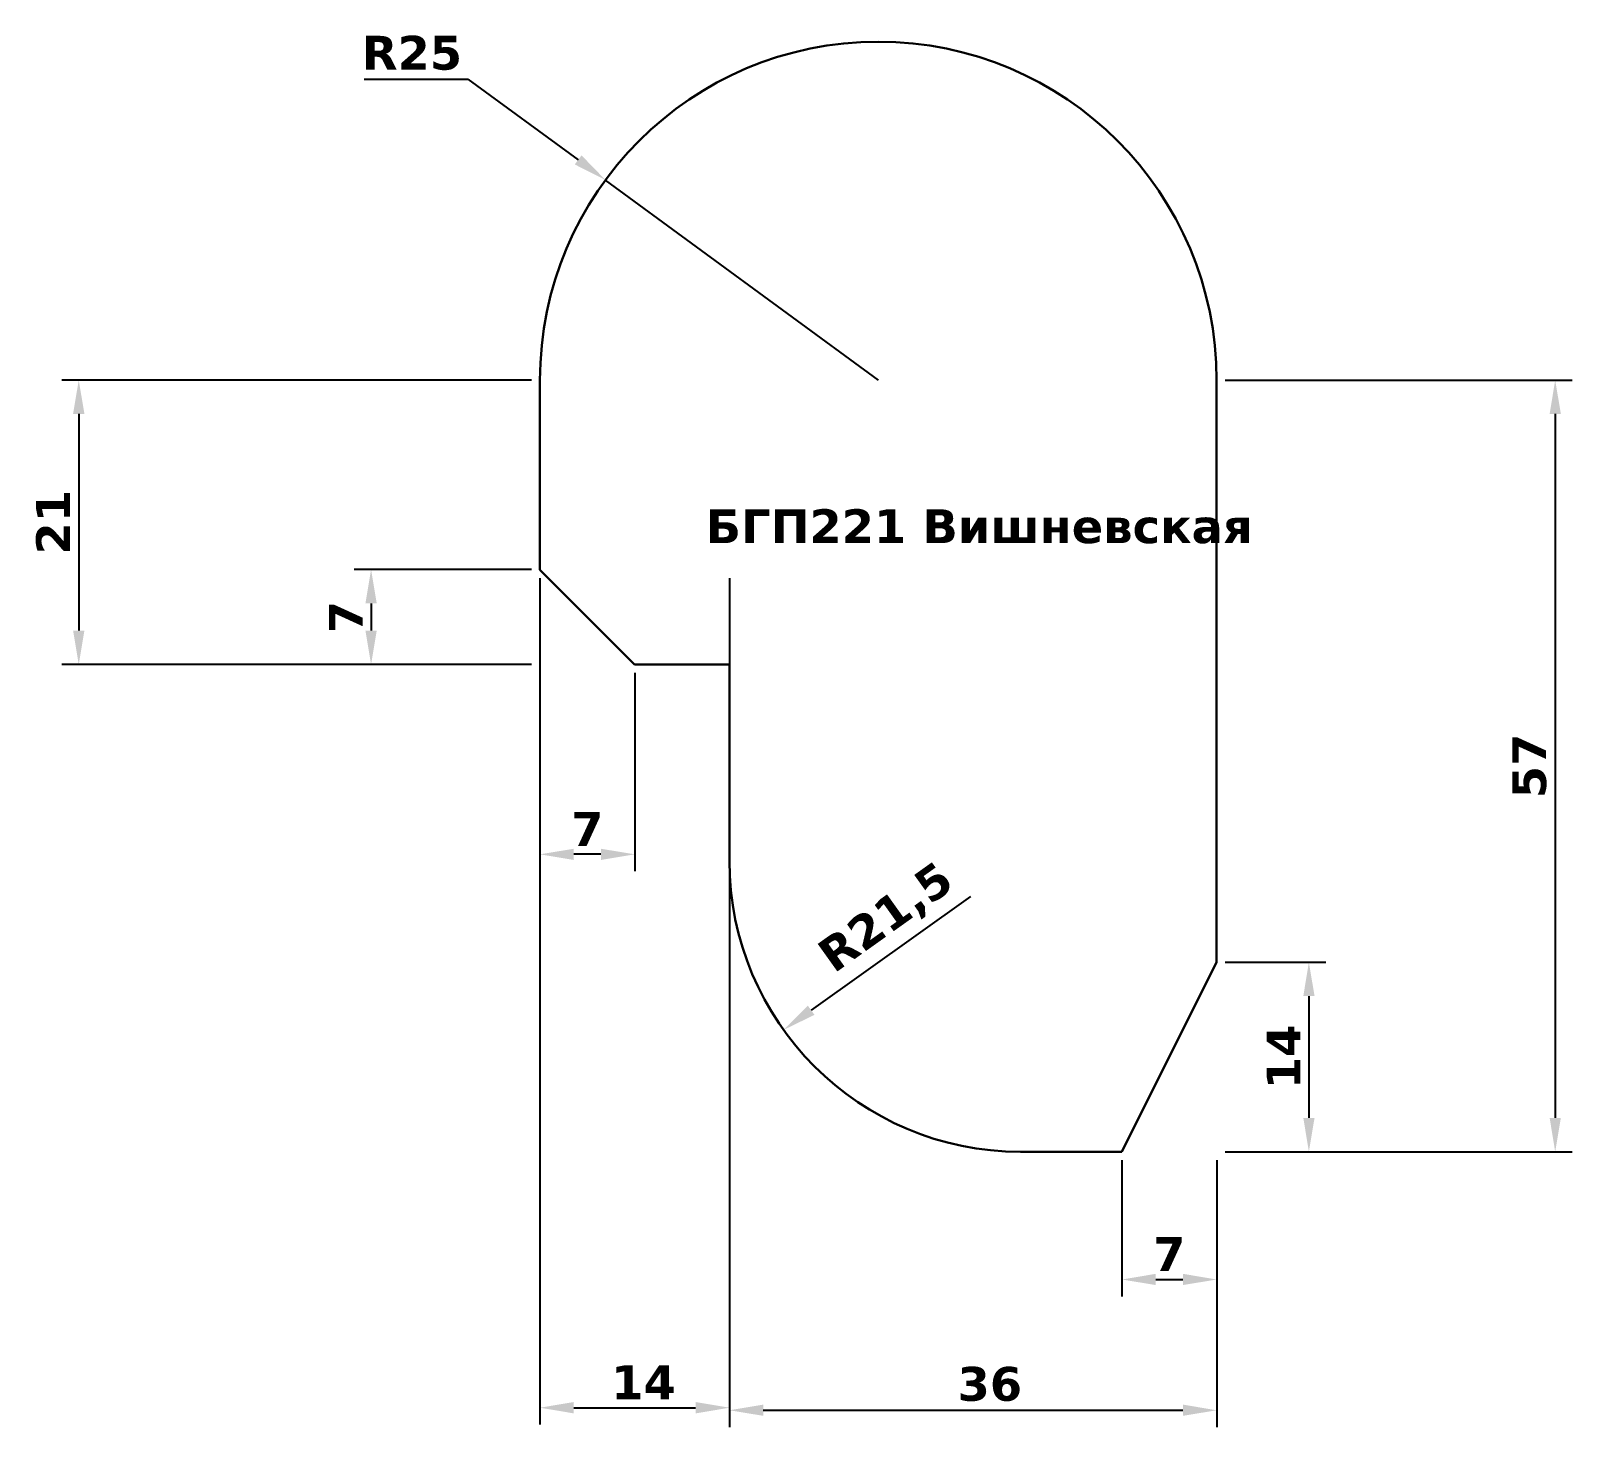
# Model space of a CAD drawing. Header units: millimetres. Extents: x 77 to 191, y 23 to 126.
import ezdxf

# ---------------------------------------------------------------- set-up
doc = ezdxf.new("R2010")
doc.units = ezdxf.units.MM
doc.layers.add('контур', color=7, linetype='Continuous', lineweight=30)
doc.layers.add('размеры', color=23, linetype='Continuous', lineweight=18)
doc.styles.get("Standard").update_dxf_attribs({"font": 'verdanab.ttf'})
doc.dimstyles.new('ISO-25', dxfattribs={"dimtxt": 2.5, "dimasz": 2.5, "dimexe": 1.25, "dimexo": 0.625, "dimtad": 1, "dimtoh": 1, "dimtxsty": 'Standard', "dimcen": 2.5, "dimclrt": 256, "dimadec": 0, "dimazin": 0, "dimtfac": 1, "dimtmove": 0, "dimatfit": 3, "dimfxl": 1, "dimarcsym": 0})

# ---------------------------------------------------------------- blocks, each defined once
blk = doc.blocks.new('*D11')
at = {"layer": 'Defpoints', "color": 0, "transparency": 16777216}
for p in [(119.66, 114.71), (139.82, 99.93)]:
    blk.add_point(p, dxfattribs=at)
at = {"layer": 'размеры', "color": 0, "lineweight": -2, "transparency": 16777216}
for p, q in [((101.84, 122.16), (109.5, 122.16)), ((109.5, 122.16), (117.64, 116.19)), ((139.82, 99.93), (119.66, 114.71))]:
    blk.add_line(p, q, dxfattribs=at)
at = {"layer": 'размеры', "color": 0, "transparency": 16777216}
blk.add_solid([(117.89, 116.53), (117.39, 115.86), (119.66, 114.71)], dxfattribs=at)
at = {"layer": 'размеры', "transparency": 16777216, "insert": (105.36, 124.09), "char_height": 2.5, "attachment_point": 5}
blk.add_mtext('R25', dxfattribs=at)
blk = doc.blocks.new('*D12')
at = {"layer": 'Defpoints', "color": 0, "transparency": 16777216}
for p in [(150.32, 64.43), (132.82, 51.93)]:
    blk.add_point(p, dxfattribs=at)
at = {"layer": 'размеры', "color": 0, "lineweight": -2, "transparency": 16777216}
blk.add_line((146.63, 61.79), (134.85, 53.38), dxfattribs=at)
at = {"layer": 'размеры', "color": 0, "transparency": 16777216}
blk.add_solid([(134.61, 53.72), (135.1, 53.04), (132.82, 51.93)], dxfattribs=at)
at = {"layer": 'размеры', "transparency": 16777216, "insert": (140.47, 60.11), "char_height": 2.5, "attachment_point": 5, "rotation": 35.5377}
blk.add_mtext('R21,5', dxfattribs=at)
blk = doc.blocks.new('*D13')
at = {"layer": 'Defpoints', "color": 0, "transparency": 16777216}
for p in [(164.82, 56.93), (164.82, 42.93), (171.63, 42.93)]:
    blk.add_point(p, dxfattribs=at)
at = {"layer": 'размеры', "color": 0, "lineweight": -2, "transparency": 16777216}
for p, q in [((165.44, 56.93), (172.88, 56.93)), ((171.63, 54.43), (171.63, 45.43)), ((165.44, 42.93), (172.88, 42.93))]:
    blk.add_line(p, q, dxfattribs=at)
at = {"layer": 'размеры', "color": 0, "transparency": 16777216}
for points in [[(171.22, 54.43), (172.05, 54.43), (171.63, 56.93)], [(171.22, 45.43), (172.05, 45.43), (171.63, 42.93)]]:
    blk.add_solid(points, dxfattribs=at)
at = {"layer": 'размеры', "transparency": 16777216, "insert": (169.75, 49.93), "char_height": 2.5, "attachment_point": 5, "rotation": 90}
blk.add_mtext('14', dxfattribs=at)
blk = doc.blocks.new('*D14')
at = {"layer": 'Defpoints', "color": 0, "transparency": 16777216}
for p in [(157.82, 42.93), (164.82, 42.93), (164.82, 33.49)]:
    blk.add_point(p, dxfattribs=at)
at = {"layer": 'размеры', "color": 0, "lineweight": -2, "transparency": 16777216}
for p, q in [((157.82, 42.3), (157.82, 32.24)), ((164.82, 42.3), (164.82, 32.24)), ((160.32, 33.49), (162.32, 33.49))]:
    blk.add_line(p, q, dxfattribs=at)
at = {"layer": 'размеры', "color": 0, "transparency": 16777216}
for points in [[(160.32, 33.91), (160.32, 33.08), (157.82, 33.49)], [(162.32, 33.91), (162.32, 33.08), (164.82, 33.49)]]:
    blk.add_solid(points, dxfattribs=at)
at = {"layer": 'размеры', "transparency": 16777216, "insert": (161.32, 35.37), "char_height": 2.5, "attachment_point": 5}
blk.add_mtext('7', dxfattribs=at)
blk = doc.blocks.new('*D16')
at = {"layer": 'Defpoints', "color": 0, "transparency": 16777216}
for p in [(114.82, 78.93), (121.82, 78.93), (114.82, 64.9)]:
    blk.add_point(p, dxfattribs=at)
at = {"layer": 'размеры', "color": 0, "lineweight": -2, "transparency": 16777216}
for p, q in [((114.82, 78.3), (114.82, 63.65)), ((121.82, 78.3), (121.82, 63.65)), ((119.32, 64.9), (117.32, 64.9))]:
    blk.add_line(p, q, dxfattribs=at)
at = {"layer": 'размеры', "color": 0, "transparency": 16777216}
for points in [[(117.32, 65.31), (117.32, 64.48), (114.82, 64.9)], [(119.32, 65.31), (119.32, 64.48), (121.82, 64.9)]]:
    blk.add_solid(points, dxfattribs=at)
at = {"layer": 'размеры', "transparency": 16777216, "insert": (118.32, 66.77), "char_height": 2.5, "attachment_point": 5}
blk.add_mtext('7', dxfattribs=at)
blk = doc.blocks.new('*D17')
at = {"layer": 'Defpoints', "color": 0, "transparency": 16777216}
for p in [(114.82, 85.93), (102.34, 78.93), (114.82, 78.93)]:
    blk.add_point(p, dxfattribs=at)
at = {"layer": 'размеры', "color": 0, "lineweight": -2, "transparency": 16777216}
for p, q in [((114.19, 85.93), (101.09, 85.93)), ((102.34, 83.43), (102.34, 81.43)), ((114.19, 78.93), (101.09, 78.93))]:
    blk.add_line(p, q, dxfattribs=at)
at = {"layer": 'размеры', "color": 0, "transparency": 16777216}
for points in [[(101.92, 83.43), (102.76, 83.43), (102.34, 85.93)], [(101.92, 81.43), (102.76, 81.43), (102.34, 78.93)]]:
    blk.add_solid(points, dxfattribs=at)
at = {"layer": 'размеры', "transparency": 16777216, "insert": (100.47, 82.43), "char_height": 2.5, "attachment_point": 5, "rotation": 90}
blk.add_mtext('7', dxfattribs=at)
blk = doc.blocks.new('*D18')
at = {"layer": 'Defpoints', "color": 0, "transparency": 16777216}
for p in [(128.82, 42.93), (164.82, 42.93), (164.82, 23.83)]:
    blk.add_point(p, dxfattribs=at)
at = {"layer": 'размеры', "color": 0, "lineweight": -2, "transparency": 16777216}
for p, q in [((128.82, 42.3), (128.82, 22.58)), ((164.82, 42.3), (164.82, 22.58)), ((131.32, 23.83), (162.32, 23.83))]:
    blk.add_line(p, q, dxfattribs=at)
at = {"layer": 'размеры', "color": 0, "transparency": 16777216}
for points in [[(131.32, 24.25), (131.32, 23.42), (128.82, 23.83)], [(162.32, 24.25), (162.32, 23.42), (164.82, 23.83)]]:
    blk.add_solid(points, dxfattribs=at)
at = {"layer": 'размеры', "transparency": 16777216, "insert": (148.06, 25.76), "char_height": 2.5, "attachment_point": 5}
blk.add_mtext('36', dxfattribs=at)
blk = doc.blocks.new('*D19')
at = {"layer": 'Defpoints', "color": 0, "transparency": 16777216}
for p in [(114.82, 99.93), (80.74, 78.93), (114.82, 78.93)]:
    blk.add_point(p, dxfattribs=at)
at = {"layer": 'размеры', "color": 0, "lineweight": -2, "transparency": 16777216}
for p, q in [((114.19, 99.93), (79.49, 99.93)), ((80.74, 97.43), (80.74, 81.43)), ((114.19, 78.93), (79.49, 78.93))]:
    blk.add_line(p, q, dxfattribs=at)
at = {"layer": 'размеры', "color": 0, "transparency": 16777216}
for points in [[(80.32, 97.43), (81.16, 97.43), (80.74, 99.93)], [(80.32, 81.43), (81.16, 81.43), (80.74, 78.93)]]:
    blk.add_solid(points, dxfattribs=at)
at = {"layer": 'размеры', "transparency": 16777216, "insert": (78.84, 89.43), "char_height": 2.5, "attachment_point": 5, "rotation": 90}
blk.add_mtext('21', dxfattribs=at)
blk = doc.blocks.new('*D20')
at = {"layer": 'Defpoints', "color": 0, "transparency": 16777216}
for p in [(164.82, 99.93), (164.82, 42.93), (189.83, 42.93)]:
    blk.add_point(p, dxfattribs=at)
at = {"layer": 'размеры', "color": 0, "lineweight": -2, "transparency": 16777216}
for p, q in [((165.44, 99.93), (191.08, 99.93)), ((189.83, 97.43), (189.83, 45.43)), ((165.44, 42.93), (191.08, 42.93))]:
    blk.add_line(p, q, dxfattribs=at)
at = {"layer": 'размеры', "color": 0, "transparency": 16777216}
for points in [[(189.42, 97.43), (190.25, 97.43), (189.83, 99.93)], [(189.42, 45.43), (190.25, 45.43), (189.83, 42.93)]]:
    blk.add_solid(points, dxfattribs=at)
at = {"layer": 'размеры', "transparency": 16777216, "insert": (187.93, 71.43), "char_height": 2.5, "attachment_point": 5, "rotation": 90}
blk.add_mtext('57', dxfattribs=at)
blk = doc.blocks.new('*D21')
at = {"layer": 'Defpoints', "color": 0, "transparency": 16777216}
for p in [(114.82, 85.93), (128.82, 85.93), (128.82, 24.02)]:
    blk.add_point(p, dxfattribs=at)
at = {"layer": 'размеры', "color": 0, "lineweight": -2, "transparency": 16777216}
for p, q in [((114.82, 85.3), (114.82, 22.77)), ((128.82, 85.3), (128.82, 22.77)), ((117.32, 24.02), (126.32, 24.02))]:
    blk.add_line(p, q, dxfattribs=at)
at = {"layer": 'размеры', "color": 0, "transparency": 16777216}
for points in [[(117.32, 24.44), (117.32, 23.6), (114.82, 24.02)], [(126.32, 24.44), (126.32, 23.6), (128.82, 24.02)]]:
    blk.add_solid(points, dxfattribs=at)
at = {"layer": 'размеры', "transparency": 16777216, "insert": (122.47, 25.9), "char_height": 2.5, "attachment_point": 5}
blk.add_mtext('14', dxfattribs=at)

msp = doc.modelspace()

# ---------------------------------------------------------------- linework, layer by layer
at = {"layer": 'контур'}
for points in [[(114.815, 99.925), (114.815, 85.925), (121.815, 78.925), (128.815, 78.925), (128.815, 64.425)], [(164.815, 99.925), (164.815, 56.925), (157.815, 42.925)], [(157.815, 42.925), (150.315, 42.925)]]:
    msp.add_lwpolyline(points, dxfattribs=at)
for centre, radius, start, end in [((139.815, 99.925), 25, 360, 180), ((150.315, 64.425), 21.5, 180, 270)]:
    msp.add_arc(centre, radius, start, end, dxfattribs=at)

# ---------------------------------------------------------------- texts
at = {"color": 25, "insert": (127.059, 90.386), "char_height": 2.5, "attachment_point": 1}
msp.add_mtext_dynamic_manual_height_columns('БГП221 Вишневская', width=60.94008, gutter_width=12.5, heights=[0], dxfattribs=at)

# ---------------------------------------------------------------- dimensions: what is measured, and where the dimension line sits
at = {"layer": 'размеры'}
for center, mpoint, picture, middle in [((139.815, 99.925), (119.657, 114.713), '*D11', (105.356, 122.164)), ((150.315, 64.425), (132.82, 51.929), '*D12', (141.759, 58.314))]:
    dim = msp.add_radius_dim(center=center, mpoint=mpoint, dimstyle='ISO-25', dxfattribs=at)
    dim.commit()
    dim.dimension.update_dxf_attribs({"geometry": picture, "text_midpoint": middle, "dimtype": 164})
for p1, p2, distance, picture, middle in [((114.815, 99.925), (114.815, 78.925), -34.076, '*D19', (78.84, 89.425)), ((164.815, 99.925), (164.815, 42.925), 25.02, '*D20', (187.934, 71.425)), ((114.815, 85.925), (114.815, 78.925), -12.474, '*D17', (100.466, 82.425)), ((121.815, 78.925), (114.815, 78.925), 14.027, '*D16', (118.315, 66.773)), ((164.815, 56.925), (164.815, 42.925), 6.817, '*D13', (169.751, 49.925)), ((157.815, 42.925), (164.815, 42.925), -9.432, '*D14', (161.315, 35.368))]:
    dim = msp.add_aligned_dim(p1=p1, p2=p2, distance=distance, dimstyle='ISO-25', dxfattribs=at)
    dim.commit()
    dim.dimension.update_dxf_attribs({"geometry": picture, "text_midpoint": middle})
for base, p1, p2, picture, middle in [((128.815, 24.018), (114.815, 85.925), (128.815, 85.925), '*D21', (122.472, 24.018)), ((164.815, 23.833), (128.815, 42.925), (164.815, 42.925), '*D18', (148.064, 23.833))]:
    dim = msp.add_linear_dim(base=base, p1=p1, p2=p2, angle=0, dimstyle='ISO-25', dxfattribs=at)
    dim.commit()
    dim.dimension.update_dxf_attribs({"geometry": picture, "text_midpoint": middle, "dimtype": 161})

doc.saveas('drawing.dxf')
